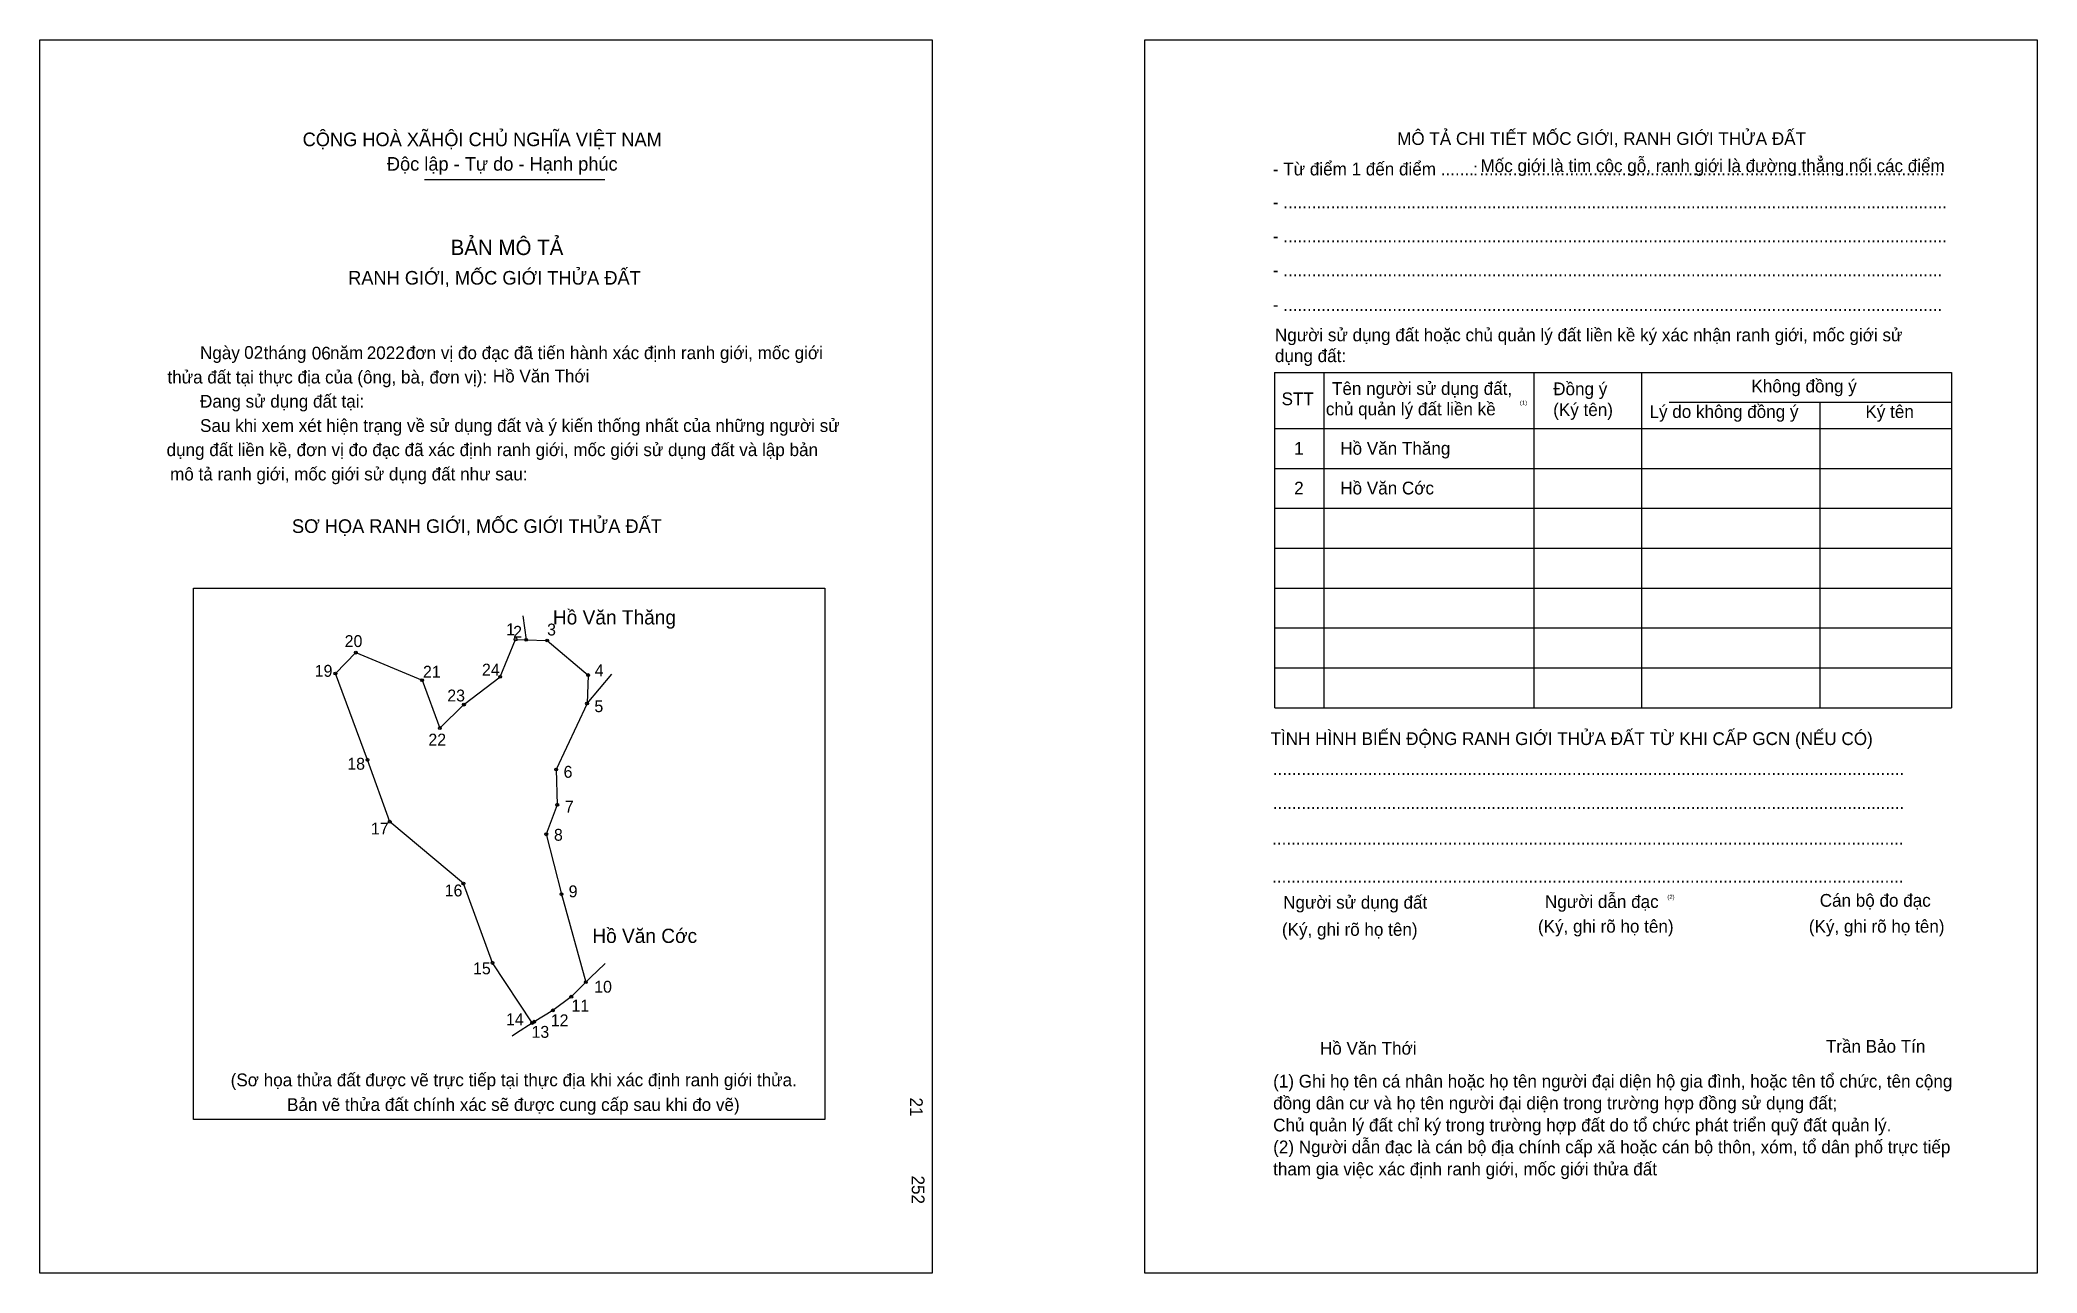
# Model space of a CAD drawing. Extents: x 548447 to 549587, y 1825089 to 1825794.
import ezdxf

# ---------------------------------------------------------------- set-up
doc = ezdxf.new("R2010")
doc.units = 0
for name, color, linetype in [('bmtKhungInTrang1', 7, 'Continuous'), ('bmtKhungInTrang2', 7, 'Continuous'), ('bmtNoiDung', 7, 'Continuous'), ('bmtTemplate', 7, 'Continuous'), ('CanhThua', 7, 'Continuous'), ('MocDinhThua', 7, 'Continuous'), ('RauThua', 7, 'Continuous'), ('SoHieuDinhThua', 7, 'Continuous'), ('TenChuLanCan', 7, 'Continuous')]:
    doc.layers.add(name, color=color, linetype=linetype)

msp = doc.modelspace()

# ---------------------------------------------------------------- linework, layer by layer
at = {"layer": 'bmtKhungInTrang1'}
msp.add_lwpolyline([(548446.8, 1825793.6), (548956.2, 1825793.6), (548956.2, 1825089), (548446.8, 1825089)], close=True, dxfattribs=at)
at = {"layer": 'bmtKhungInTrang2'}
msp.add_lwpolyline([(549077.7, 1825793.6), (549587.2, 1825793.6), (549587.2, 1825089), (549077.7, 1825089)], close=True, dxfattribs=at)
at = {"layer": 'bmtTemplate'}
for p, q in [((548666.3, 1825713.8), (548769.4, 1825713.8)), ((549179.9, 1825603.6), (549179.9, 1825412)), ((549299.8, 1825603.6), (549299.8, 1825412)), ((549361.4, 1825603.8), (549361.4, 1825412)), ((549538.4, 1825603.6), (549538.4, 1825412)), ((549377.1, 1825586.7), (549538.4, 1825586.7)), ((549152, 1825571.6), (549538.4, 1825571.6)), ((549152, 1825548.8), (549538.4, 1825548.8)), ((549152, 1825526), (549538.4, 1825526)), ((549152, 1825503.2), (549538.4, 1825503.2)), ((549152, 1825480.4), (549538.4, 1825480.4)), ((549152, 1825457.6), (549538.4, 1825457.6)), ((549152, 1825434.8), (549538.4, 1825434.8)), ((549152, 1825412), (549538.4, 1825412))]:
    msp.add_line(p, q, dxfattribs=at)
for points in [[(549151.8, 1825603.6), (549538.4, 1825603.6)], [(549151.8, 1825603.6), (549151.8, 1825412)], [(549463.2, 1825586.5), (549463.2, 1825412)]]:
    msp.add_lwpolyline(points, dxfattribs=at)
msp.add_lwpolyline([(548534.4, 1825176.7), (548534.4, 1825480.4), (548894.9, 1825480.4), (548894.9, 1825176.7)], close=True, dxfattribs=at)
at = {"layer": 'CanhThua'}
for p, q in [((548709.6, 1825429.7), (548718.4, 1825451.1)), ((548718.4, 1825451.1), (548724.4, 1825450.8)), ((548724.4, 1825450.8), (548736.4, 1825450.4)), ((548736.4, 1825450.4), (548759.8, 1825430.7)), ((548615.5, 1825431.6), (548627.2, 1825443.5)), ((548627.2, 1825443.5), (548665, 1825427.8)), ((548633.8, 1825382.3), (548615.5, 1825431.6)), ((548665, 1825427.8), (548675.1, 1825400.4)), ((548688.9, 1825413.8), (548709.6, 1825429.7)), ((548759.8, 1825430.7), (548759.2, 1825414.5)), ((548675.1, 1825400.4), (548688.9, 1825413.8)), ((548759.2, 1825414.5), (548741.6, 1825376.7)), ((548646.5, 1825346.9), (548633.8, 1825382.3)), ((548741.6, 1825376.7), (548742.2, 1825356.6)), ((548688.6, 1825311.5), (548646.5, 1825346.9)), ((548742.2, 1825356.6), (548735.9, 1825339.7)), ((548735.9, 1825339.7), (548744.6, 1825305.4)), ((548705.2, 1825266.2), (548688.6, 1825311.5)), ((548744.6, 1825305.4), (548758.5, 1825255.2)), ((548727.9, 1825231.9), (548705.2, 1825266.2)), ((548750.2, 1825246.9), (548739.7, 1825239.1)), ((548758.5, 1825255.2), (548750.2, 1825246.9)), ((548729, 1825232.6), (548727.9, 1825231.9)), ((548739.7, 1825239.1), (548729, 1825232.6))]:
    msp.add_line(p, q, dxfattribs=at)
at = {"layer": 'MocDinhThua'}
for centre in [(548718.4, 1825451.1), (548724.4, 1825450.8), (548736.4, 1825450.4), (548627.2, 1825443.5), (548615.5, 1825431.6), (548665, 1825427.8), (548709.6, 1825429.7), (548759.8, 1825430.7), (548759.2, 1825414.5), (548688.9, 1825413.8), (548675.1, 1825400.4), (548633.8, 1825382.3), (548741.6, 1825376.7), (548646.5, 1825346.9), (548742.2, 1825356.6), (548735.9, 1825339.7), (548688.6, 1825311.5), (548744.6, 1825305.4), (548705.2, 1825266.2), (548758.5, 1825255.2), (548750.2, 1825246.9), (548727.9, 1825231.9), (548729, 1825232.6), (548739.7, 1825239.1)]:
    msp.add_circle(centre, 0.815, dxfattribs=at)
at = {"layer": 'RauThua'}
for p, q in [((548722.5, 1825464.5), (548724.4, 1825450.8)), ((548759.2, 1825414.5), (548773.4, 1825431.2)), ((548758.5, 1825255.2), (548761.1, 1825257.8)), ((548761.1, 1825257.8), (548769.3, 1825265.7)), ((548769.3, 1825265.7), (548769.6, 1825266)), ((548716.5, 1825224.5), (548718.9, 1825226.2)), ((548716.5, 1825224.5), (548718.9, 1825226.2)), ((548718.9, 1825226.2), (548727.9, 1825231.9)), ((548718.9, 1825226.2), (548727.9, 1825231.9))]:
    msp.add_line(p, q, dxfattribs=at)

# ---------------------------------------------------------------- texts
at = {"layer": 'bmtNoiDung'}
for s, p in [('02', (548563.4, 1825611.4)), ('06', (548602, 1825611)), ('2022', (548633.4, 1825611.2)), ('Hồ Văn Thới', (548705.4, 1825597.9)), ('1', (549163, 1825556.6)), ('Hồ Văn Thăng ', (549189.3, 1825556.6)), ('2', (549163, 1825533.9)), ('Hồ Văn Cớc ', (549189.3, 1825533.9)), ('Hồ Văn Thới', (549177.7, 1825213.8))]:
    msp.add_text(s, height=7.29, dxfattribs=at).set_placement(p)
for s, p in [('21', (548943.6, 1825189.3)), ('252', (548944.6, 1825144.7))]:
    msp.add_text(s, height=7.29, rotation=270, dxfattribs=at).set_placement(p)
at = {"layer": 'bmtTemplate'}
for s, height, p in [('CỘNG HOÀ XÃHỘI CHỦ NGHĨA VIỆT NAM', 7.775, (548596.8, 1825732.9)), ('MÔ TẢ CHI TIẾT MỐC GIỚI, RANH GIỚI THỬA ĐẤT', 7.287, (549221.8, 1825733.6)), ('Độc lập - Tự do - Hạnh phúc', 7.775, (548644.9, 1825718.9)), ('- Từ điểm 1 đến điểm .......', 7.287, (549150.8, 1825716.2)), ('Mốc giới là tim cộc gỗ, ranh giới là đường thẳng nối các điểm', 7.287, (549269.4, 1825718.1)), (':', 7.29, (549265.2, 1825716.2)), ('..................................................................................................', 7.287, (549268.8, 1825716.2)), ('- ............................................................................................................................................', 7.2867, (549150.8, 1825697.3)), ('BẢN MÔ TẢ', 8.75, (548681.3, 1825670.7)), ('- ............................................................................................................................................', 7.2867, (549150.8, 1825677.9)), ('RANH GIỚI, MỐC GIỚI THỬA ĐẤT', 7.775, (548622.8, 1825653.8)), ('- ...........................................................................................................................................', 7.2867, (549150.8, 1825658.5)), ('- ...........................................................................................................................................', 7.2867, (549150.8, 1825638.7)), ('Người sử dụng đất hoặc chủ quản lý đất liền kề ký xác nhận ranh giới, mốc giới sử', 7.287, (549152, 1825621.4)), ('Ngày     tháng     năm         đơn vị đo đạc đã tiến hành xác định ranh giới, mốc giới ', 7.29, (548538.2, 1825611.2)), ('dụng đất:', 7.29, (549152, 1825609.5)), ('thửa đất tại thực địa của (ông, bà, đơn vị):', 7.29, (548519.6, 1825597.3)), ('Tên người sử dụng đất,', 7.287, (549184.6, 1825590.8)), ('Đồng ý', 7.29, (549310.9, 1825590.6)), ('Không đồng ý', 7.287, (549424.1, 1825592.2)), ('Đang sử dụng đất tại:', 7.29, (548538.2, 1825583.5)), ('STT', 7.29, (549155.8, 1825584.9)), ('chủ quản lý đất liền kề', 7.287, (549181.1, 1825579.1)), ('(1)', 2.43, (549291.9, 1825585.1)), ('(Ký tên)', 7.29, (549310.9, 1825578.7)), ('Sau khi xem xét hiện trạng về sử dụng đất và ý kiến thống nhất của những người sử ', 7.29, (548538.2, 1825569.6)), ('Lý do không đồng ý', 7.287, (549365.9, 1825577.6)), ('Ký tên', 7.29, (549489.2, 1825577.6)), ('dụng đất liền kề, đơn vị đo đạc đã xác định ranh giới, mốc giới sử dụng đất và lập bản', 7.29, (548519.1, 1825555.8)), ('mô tả ranh giới, mốc giới sử dụng đất như sau:', 7.29, (548521.1, 1825541.9)), ('SƠ HỌA RANH GIỚI, MỐC GIỚI THỬA ĐẤT', 7.775, (548590.7, 1825511.9)), ('TÌNH HÌNH BIẾN ĐỘNG RANH GIỚI THỬA ĐẤT TỪ KHI CẤP GCN (NẾU CÓ)', 7.287, (549149.5, 1825390.7)), ('.....................................................................................................................................', 7.2977, (549150.8, 1825373.6)), ('.....................................................................................................................................', 7.2977, (549150.8, 1825354.2)), ('.....................................................................................................................................', 7.2977, (549150.4, 1825333.7)), ('.....................................................................................................................................', 7.2977, (549150.4, 1825312)), ('Người sử dụng đất', 7.287, (549156.7, 1825297.2)), ('Người dẫn đạc', 7.287, (549306.2, 1825297.6)), ('(2)', 2.43, (549376.1, 1825302.7)), ('Cán bộ đo đạc', 7.287, (549463.1, 1825298.3)), ('(Ký, ghi rõ họ tên)', 7.287, (549156, 1825281.7)), ('(Ký, ghi rõ họ tên)', 7.287, (549302.2, 1825283.5)), ('(Ký, ghi rõ họ tên)', 7.287, (549456.9, 1825283.5)), ('Trần Bảo Tín', 7.287, (549466.6, 1825214.9)), ('(Sơ họa thửa đất được vẽ trực tiếp tại thực địa khi xác định ranh giới thửa.', 7.29, (548555.7, 1825195.7)), ('(1) Ghi họ tên cá nhân hoặc họ tên người đại diện hộ gia đình, hoặc tên tổ chức, tên cộng', 7.287, (549151, 1825195)), ('Bản vẽ thửa đất chính xác sẽ được cung cấp sau khi đo vẽ)', 7.29, (548587.9, 1825181.6)), ('đồng dân cư và họ tên người đại diện trong trường hợp đồng sử dụng đất;', 7.287, (549151, 1825182.5)), ('Chủ quản lý đất chỉ ký trong trường hợp đất do tổ chức phát triển quỹ đất quản lý.', 7.287, (549151, 1825169.9)), ('(2) Người dẫn đạc là cán bộ địa chính cấp xã hoặc cán bộ thôn, xóm, tổ dân phố trực tiếp', 7.287, (549151, 1825157.4)), ('tham gia việc xác định ranh giới, mốc giới thửa đất', 7.287, (549151, 1825144.8))]:
    msp.add_text(s, height=height, dxfattribs=at).set_placement(p)
at = {"layer": 'SoHieuDinhThua'}
for s, p in [('20', (548620.8, 1825446.7)), ('1', (548713, 1825453.4)), ('2', (548717, 1825452)), ('3', (548736.4, 1825453.3)), ('19', (548603.7, 1825429.7)), ('21', (548665.5, 1825429.2)), ('24', (548699.2, 1825430.4)), ('4', (548763.6, 1825430)), ('23', (548679.4, 1825415.6)), ('5', (548763.4, 1825409.5)), ('22', (548668.6, 1825390.4)), ('18', (548622.3, 1825376.6)), ('6', (548745.8, 1825372)), ('7', (548746.5, 1825352.1)), ('17', (548635.8, 1825339.6)), ('8', (548740.3, 1825336)), ('16', (548677.9, 1825304.2)), ('9', (548748.7, 1825303.7)), ('15', (548694.1, 1825259.7)), ('10', (548763.3, 1825249.2)), ('11', (548750.3, 1825238.4)), ('14', (548712.9, 1825230.6)), ('12', (548738.5, 1825230)), ('13', (548727.5, 1825223.4))]:
    msp.add_text(s, height=6.79, dxfattribs=at).set_placement(p)
at = {"layer": 'TenChuLanCan'}
for s, height, p in [('Hồ Văn Thăng', 8.152, (548739.7, 1825459.6)), ('Hồ Văn Cớc', 8.15, (548762.2, 1825277.6))]:
    msp.add_text(s, height=height, dxfattribs=at).set_placement(p)

doc.saveas('drawing.dxf')
